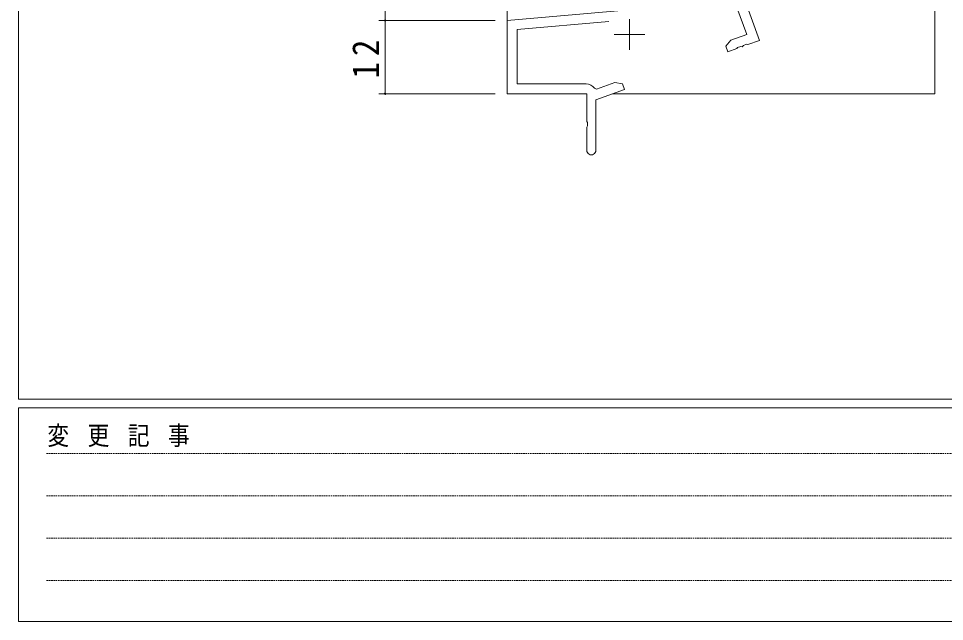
# Model space of a CAD drawing. Units: millimetres on the paper. Extents: x -397 to 397, y -282 to 282.
# Drawn here: x -393.9 to -242.4, y -282.1 to -183.4 of the extents above; entities that cross this region are included whole.
import ezdxf

# ---------------------------------------------------------------- set-up
doc = ezdxf.new("R2010")
doc.units = ezdxf.units.MM
doc.linetypes.add('USER1', pattern=[0.375, 0.25, -0.125])
for name, color, linetype, lineweight in [('0-1_YKK_ZWAK', 7, 'Continuous', 18), ('0-3_YKK_D', 6, 'Continuous', 18), ('0-4_YKK_11', 7, 'Continuous', 18), ('0-5_YKK_12', 2, 'Continuous', 18)]:
    doc.layers.add(name, color=color, linetype=linetype, lineweight=lineweight)
doc.styles.add('ＭＳ ゴシック', font='')
doc.styles.get('ＭＳ ゴシック').set_extended_font_data('MS Gothic')

msp = doc.modelspace()

# ---------------------------------------------------------------- linework, layer by layer
at = {"layer": '0-1_YKK_ZWAK'}
for p, q in [((-393.908, -245.688), (-393.908, 279.312)), ((376.092, -245.688), (-393.908, -245.688)), ((-393.908, -282.088), (-393.908, -247.088)), ((338.292, -247.088), (-393.908, -247.088)), ((-393.908, -282.088), (338.292, -282.088))]:
    msp.add_line(p, q, dxfattribs=at)
at = {"layer": '0-1_YKK_ZWAK', "linetype": 'USER1'}
for p, q in [((-389.31, -254.6), (-141.117, -254.6)), ((-389.31, -261.529), (-141.117, -261.529)), ((-389.31, -268.457), (-141.117, -268.457)), ((-389.31, -275.386), (-141.117, -275.386))]:
    msp.add_line(p, q, dxfattribs=at)
at = {"layer": '0-3_YKK_D'}
for p, q in [((-333.908, -183.688), (-333.908, -170.688)), ((-315.908, -183.688), (-334.908, -183.688)), ((-315.908, -183.688), (-334.908, -183.688)), ((-333.908, -183.688), (-333.908, -195.688)), ((-315.908, -195.688), (-334.908, -195.688))]:
    msp.add_line(p, q, dxfattribs=at)
for centre, start, end in [((-333.908, -183.688), 90, 270), ((-333.908, -183.688), 90, 270), ((-333.908, -183.688), 270, 90), ((-333.908, -183.688), 270, 90), ((-333.908, -195.688), 90, 270), ((-333.908, -195.688), 270, 90)]:
    msp.add_arc(centre, 0.106, start, end, dxfattribs=at)
at = {"layer": '0-4_YKK_11'}
for p, q in [((-275.223, -179.808), (-272.627, -186.94)), ((-313.908, -183.688), (-278.292, -180.572)), ((-274.716, -185.966), (-276.32, -181.559)), ((-313.908, -195.688), (-313.908, -183.688)), ((-297.278, -183.869), (-312.278, -185.181)), ((-297.278, -183.869), (-312.278, -185.181)), ((-293.908, -183.488), (-293.908, -188.488)), ((-312.278, -185.181), (-312.278, -194.058)), ((-296.408, -185.988), (-291.408, -185.988)), ((-277.327, -186.916), (-274.716, -185.966)), ((-278.137, -187.882), (-277.327, -186.916)), ((-277.795, -188.821), (-278.137, -187.882)), ((-275.276, -187.776), (-275.407, -187.952)), ((-274.759, -187.588), (-275.276, -187.776)), ((-274.546, -187.638), (-274.759, -187.588)), ((-272.627, -186.94), (-274.546, -187.638)), ((-276.347, -188.294), (-277.795, -188.821)), ((-276.215, -188.118), (-276.347, -188.294)), ((-275.699, -187.93), (-276.215, -188.118)), ((-275.485, -187.98), (-275.699, -187.93)), ((-275.407, -187.952), (-275.485, -187.98)), ((-299.305, -194.916), (-296.293, -193.819)), ((-296.293, -193.819), (-295.052, -194.038)), ((-312.278, -194.058), (-301.008, -194.058)), ((-299.66, -194.795), (-299.305, -194.916)), ((-294.71, -194.978), (-299.408, -196.688)), ((-295.052, -194.038), (-294.71, -194.978)), ((-300.908, -195.688), (-313.908, -195.688)), ((-300.908, -200.229), (-300.908, -195.688)), ((-299.408, -196.688), (-299.408, -204.938)), ((-300.788, -200.413), (-300.908, -200.229)), ((-300.908, -201.146), (-300.788, -200.963)), ((-300.908, -204.938), (-300.908, -201.146)), ((-300.788, -200.963), (-300.788, -200.413))]:
    msp.add_line(p, q, dxfattribs=at)
for centre, radius, start, end in [((-301.008, -195.658), 1.6, 32.61273, 90.00001), ((-300.158, -204.938), 0.75, 179.99999, 0.00001)]:
    msp.add_arc(centre, radius, start, end, dxfattribs=at)
at = {"layer": '0-5_YKK_12'}
for p, q in [((-313.908, -0.188), (-313.908, -195.688)), ((-243.908, -0.188), (-243.908, -195.688)), ((-313.608, -195.688), (-313.908, -195.688)), ((-243.908, -195.688), (-296.661, -195.688))]:
    msp.add_line(p, q, dxfattribs=at)

# ---------------------------------------------------------------- texts
at = {"layer": '0-1_YKK_ZWAK', "insert": (-389.194, -253.534), "char_height": 3.079, "attachment_point": 7, "style": 'ＭＳ ゴシック'}
msp.add_mtext('\\T1.23;\\W0.85;変\\~更\\~記\\~事', dxfattribs=at)
at = {"layer": '0-3_YKK_D', "color": 7, "insert": (-334.908, -193.208), "char_height": 4.399, "attachment_point": 7, "rotation": 90, "style": 'ＭＳ ゴシック'}
msp.add_mtext('\\T1.37;\\W0.9;12', dxfattribs=at)

doc.saveas('drawing.dxf')
